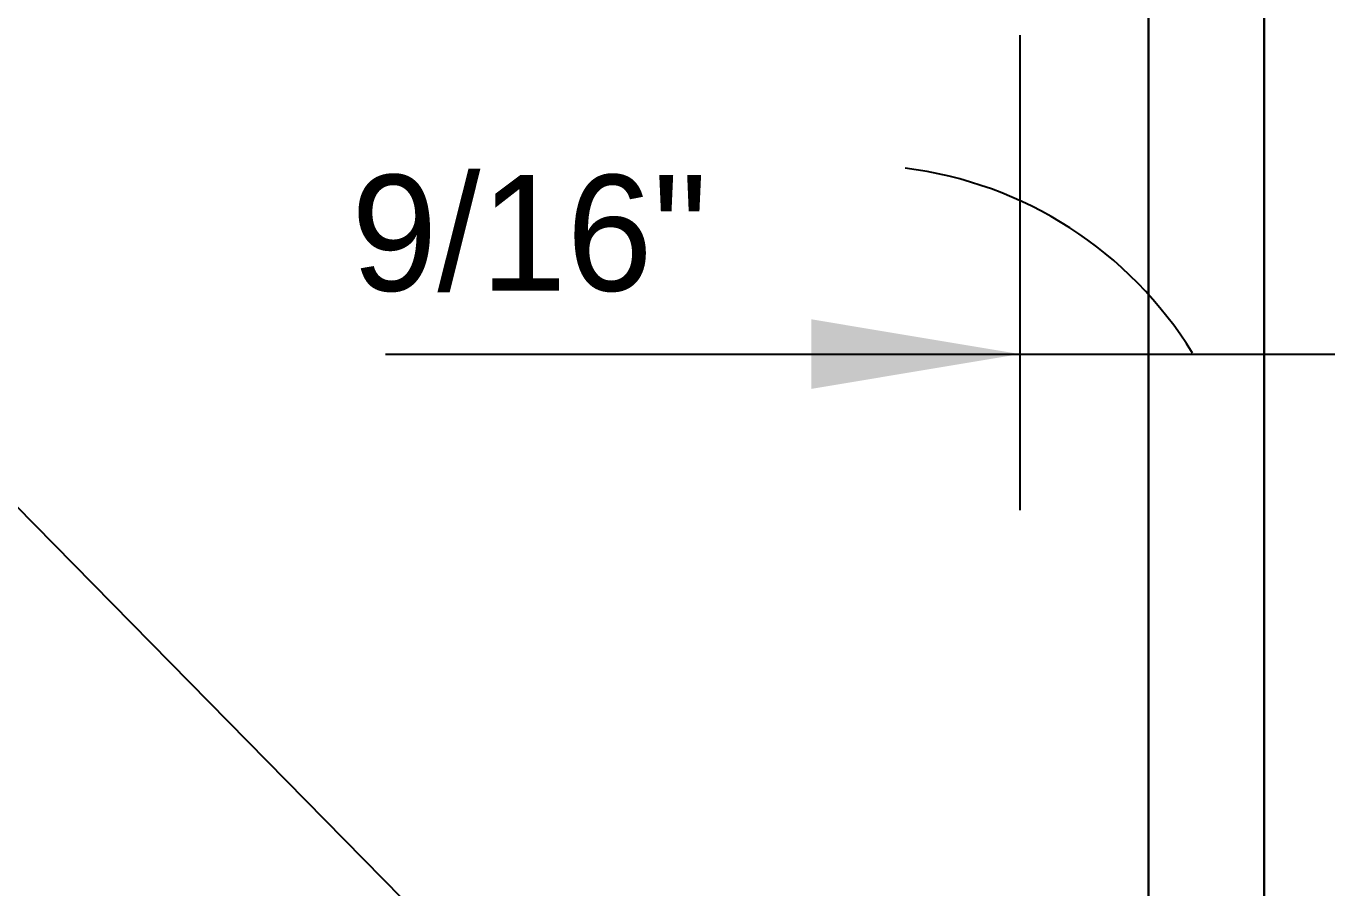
# Model space of a CAD drawing. Header units: inches. Extents: x -154 to 13, y 2 to 55.
# Drawn here: x -106.542 to -103.734, y 25.981 to 27.841 of the extents above; entities that cross this region are included whole.
import ezdxf

# ---------------------------------------------------------------- set-up
doc = ezdxf.new("R2010")
doc.units = ezdxf.units.IN
doc.header["$LTSCALE"] = 2
doc.header["$MEASUREMENT"] = 0
doc.layers.get('0').update_dxf_attribs({"linetype": 'CONTINUOUS'})
doc.styles.add('SIMPLEX', font='')
doc.styles.get('SIMPLEX').set_extended_font_data('Futura Md BT')

msp = doc.modelspace()

# ---------------------------------------------------------------- linework, layer by layer
at = {"color": 35, "lineweight": 30}
msp.add_line((-104.1196301692381, 30.26602365726006), (-104.1196301692381, 20.76969371038249), dxfattribs=at)
at = {"color": 3, "lineweight": 30}
msp.add_line((-103.8696301692381, 30.26602365726006), (-103.8696301692381, 20.51969371038249), dxfattribs=at)
for p, q in [((-107.6843231065305, 27.94416631674511), (-103.869630169238, 24.06845353259807)), ((-104.3969846391503, 27.82080109307763), (-104.3969846391503, 26.79626320484696)), ((-105.7665408460796, 27.13299467082828), (-102.9109524847928, 27.13299467082828))]:
    msp.add_line(p, q)
msp.add_arc((-104.7499865324754, 26.68858546646988), 0.851936176277805, 31.62548593990686, 82.89145659222986)
msp.add_solid([(-104.8469846391503, 27.20799467082827), (-104.8469846391503, 27.05799467082829), (-104.3969846391503, 27.13299467082829)])

# ---------------------------------------------------------------- texts
at = {"color": 7, "style": 'SIMPLEX'}
msp.add_text('9/16"', height=0.249999975, dxfattribs=at).set_placement((-105.8402842862541, 27.2695368737091))

doc.saveas('drawing.dxf')
